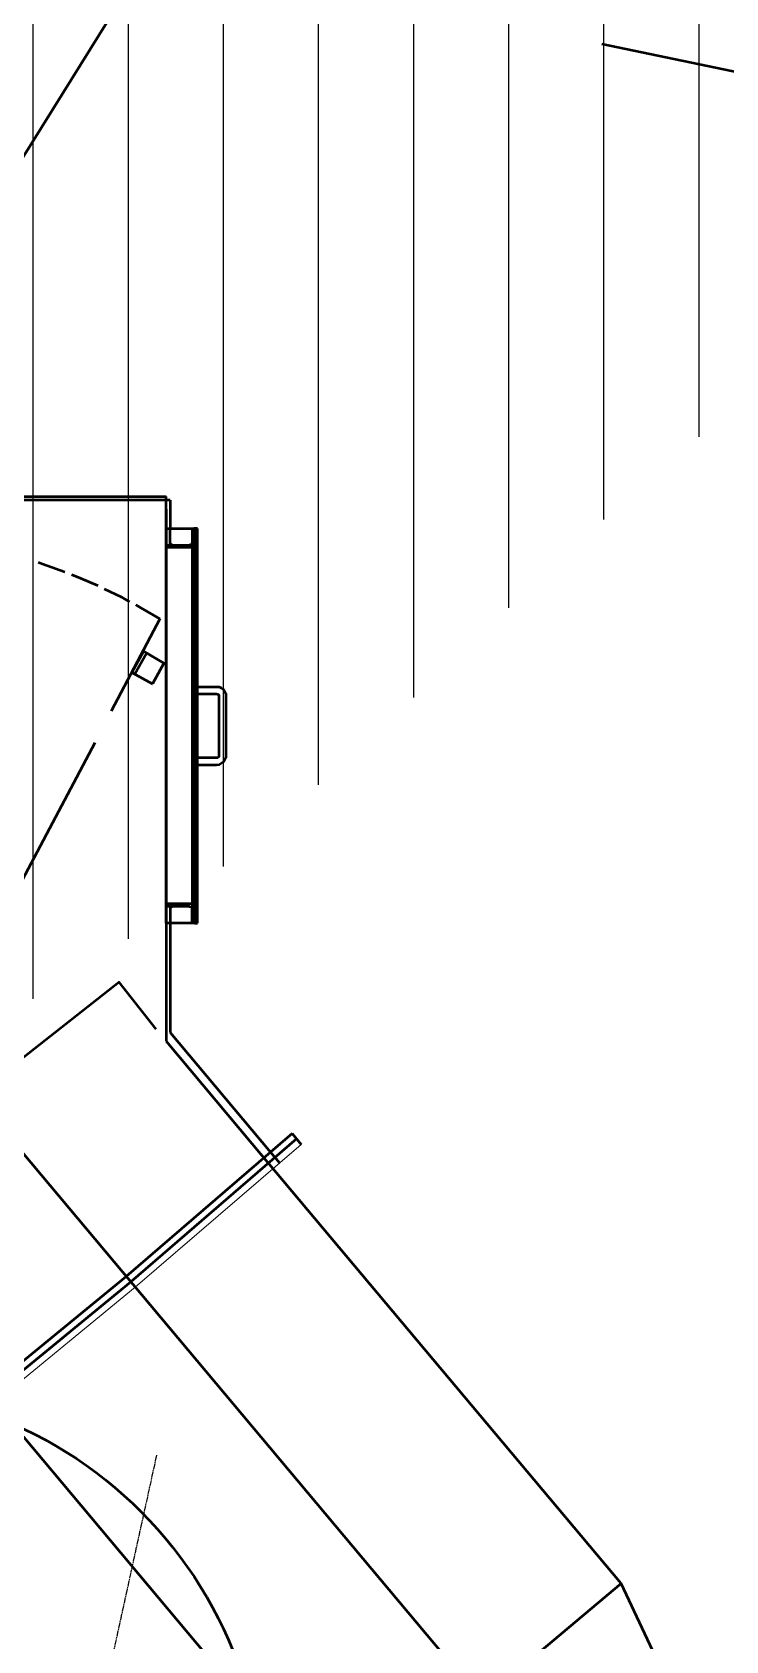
# Model space of a CAD drawing. Header units: millimetres. Extents: x -1263456 to 2767218, y -83310 to 50301.
# Drawn here: x 1103549 to 1105008, y -27711 to -24331 of the extents above; entities that cross this region are included whole.
import ezdxf

# ---------------------------------------------------------------- set-up
doc = ezdxf.new("R2010")
doc.units = ezdxf.units.MM
doc.linetypes.add('AM_ISO08W050', pattern=[18, 12, -1.5, 3, -1.5])
for name, color, linetype, lineweight in [('AM_0', 7, 'Continuous', 50), ('AM_7', 4, 'AM_ISO08W050', 25), ('AM_8', 1, 'Continuous', 25)]:
    doc.layers.add(name, color=color, linetype=linetype, lineweight=lineweight)

# ---------------------------------------------------------------- blocks, each defined once
blk = doc.blocks.new('A$Ca27e294b')
at = {"layer": 'AM_0', "linetype": 'Continuous'}
blk.add_hatch(color=3, dxfattribs=at).paths.add_polyline_path([(3026.4, 2090.6), (3031.8, 2090.6), (3026.4, 2096.5)])
at = {"layer": 'AM_0', "color": 3, "linetype": 'Continuous', "lineweight": 15}
for p, q in [((2952, 448), (3300.6, 748.2)), ((2952, 448), (3300.6, 748.2)), ((3310.3, 736.7), (2961.6, 436.6)), ((3310.3, 736.7), (2961.6, 436.6)), ((2952, 448), (2596, 156.6)), ((2952, 448), (2596, 156.6)), ((2605.6, 145.2), (2961.6, 436.6)), ((2605.6, 145.2), (2961.6, 436.6))]:
    blk.add_line(p, q, dxfattribs=at)
at = {"layer": 'AM_0', "color": 3}
blk.add_line((3245.7, 720.2), (3265.1, 697.8), dxfattribs=at)
at = {"layer": 'AM_0', "color": 3, "linetype": 'Continuous'}
for points in [[(2322.9, 2098.3), (3026.4, 2098.3)], [(3034.7, 2090.6), (3026.4, 2090.6), (3026.4, 2098.3)], [(3026.4, 2090.6), (2315.2, 2090.6)], [(3016.4, 2090.6), (2919.9, 2090.6)], [(3026.4, 1995.9), (3026.4, 2090.6)], [(3026.4, 2071.1), (3026.4, 953.5)], [(3034.7, 2090.6), (3034.7, 2030.9)], [(3026.4, 1201.9), (3026.4, 2030.9)], [(3026.4, 1995.9), (3034.7, 1995.9), (3034.7, 2030.9)], [(3026.4, 2030.9), (3086.2, 2030.9)], [(3081.5, 2030.9), (3081.5, 1201.9)], [(3081.5, 2027.9), (3082.1, 2030.3), (3084.4, 2030.9)], [(3086.2, 2030.9), (3084.4, 2030.9)], [(3092.7, 2030.9), (3086.2, 2030.9)], [(3086.2, 2030.9), (3086.2, 1998.3)], [(3086.2, 2030.9), (3086.2, 1201.9)], [(3086.2, 1990.6), (3086.2, 2030.9)], [(3092.7, 1201.9), (3092.7, 2030.9)], [(3086.2, 1990.6), (3026.4, 1990.6), (3026.4, 1993), (3027, 1994.8), (3029.4, 1995.9), (3075.6, 1995.9)], [(3038.9, 1995.9), (3034.7, 1999.5)], [(3081.5, 2027.9), (3081.5, 2001.9), (3080.3, 1998.9), (3078.5, 1996.5), (3075.6, 1995.9)], [(3086.2, 1990.6), (3086.2, 1242.1)], [(3086.2, 1982.9), (3086.2, 1923.8)], [(2757.2, 1959.8), (2759, 1959.3), (2803.4, 1943.3), (2813.4, 1939.7)], [(2827.6, 1934.4), (2846.6, 1926.7), (2882.7, 1910.7)], [(2896.3, 1904.2), (2931.8, 1887.1), (2949.5, 1877)], [(2962.5, 1870.5), (2973.2, 1864), (3013.4, 1840.9)], [(3013.4, 1840.9), (2911.1, 1646.8)], [(2978.5, 1772.9), (2954.3, 1728.5), (2997.5, 1704.2)], [(2985, 1768.1), (2960.8, 1724.9)], [(2978.5, 1772.9), (3021.7, 1748), (2997.5, 1704.2)], [(3086.2, 1758.7), (3086.2, 1698.3)], [(3092.7, 1698.3), (3132.4, 1698.3)], [(3132.4, 1698.3), (3137.7, 1698.3), (3142.4, 1695.9), (3146.6, 1693), (3149.5, 1688.8), (3151.9, 1684.1), (3151.9, 1678.8)], [(3086.2, 1683.5), (3086.2, 1623.7)], [(3092.7, 1683.5), (3132.4, 1683.5), (3134.7, 1682.9), (3137.1, 1681.1), (3137.1, 1678.8)], [(3137.1, 1678.8), (3137.1, 1553.9)], [(3151.9, 1678.8), (3151.9, 1553.9)], [(3086.2, 1608.4), (3086.2, 1549.2)], [(2876.2, 1580.6), (2525.3, 918.4)], [(3086.2, 1533.8), (3086.2, 1474)], [(3132.4, 1549.2), (3092.7, 1549.2)], [(3132.4, 1533.8), (3092.7, 1533.8)], [(3137.1, 1553.9), (3137.1, 1551), (3134.7, 1549.2), (3132.4, 1549.2)], [(3151.9, 1553.9), (3151.9, 1548.6), (3149.5, 1543.9), (3146.6, 1539.7), (3142.4, 1536.8), (3137.7, 1534.4), (3132.4, 1533.8)], [(3086.2, 1309), (3086.2, 1249.2)], [(3086.2, 1201.9), (3086.2, 1242.1), (3026.4, 1242.1)], [(3075.6, 1236.8), (3026.4, 1236.8)], [(3034.7, 1236.8), (3034.7, 1201.9)], [(3038.9, 1236.8), (3034.7, 1233.2)], [(3075.6, 1236.8), (3078.5, 1235.6), (3080.3, 1233.8), (3081.5, 1230.8)], [(3081.5, 1204.8), (3081.5, 1230.8)], [(3086.2, 1234.4), (3086.2, 1201.9)], [(3086.2, 1201.9), (3026.4, 1201.9)], [(3034.7, 1201.9), (3034.7, 971.6)], [(3084.4, 1201.9), (3082.1, 1202.4), (3081.5, 1204.8)], [(3086.2, 1201.9), (3084.4, 1201.9)], [(3086.2, 1201.9), (3092.7, 1201.9)], [(3005.6, 978.6), (2927.6, 1077.7), (2323.5, 602.6)], [(3026.4, 953.5), (3232.1, 708.5)], [(3034.7, 971.6), (3245.7, 720.2)], [(3291.2, 759.4), (2942.6, 459.3)], [(3300.6, 748.2), (2952.1, 447.9)], [(3291.2, 759.4), (3310.3, 736.7)], [(2586.6, 167.9), (2942.6, 459.3)], [(2596, 156.7), (2952.1, 447.9)], [(2596.3, 156.3), (2810.3, 331.5)]]:
    blk.add_lwpolyline(points, dxfattribs=at)
at = {"layer": 'AM_7'}
blk.add_lwpolyline([(1940.9, 1652.4), (3070.4, 306.9)], dxfattribs=at)
blk = doc.blocks.new('Bucket elevator123451')
at = {"layer": 'AM_0'}
blk.add_line((1128159.5, -23887.7), (1128709.5, -23004.7), dxfattribs=at)
blk = doc.blocks.new('Chute for future')
at = {"layer": 'AM_0', "color": 30}
blk.add_arc((1126767.2, -26764.1, 0), 884.5, 113.7305, 166.2457, dxfattribs=at)
at = {"layer": 'AM_7'}
blk.add_line((1126108.5, -26020.8), (1126459.1, -27618.3, 0), dxfattribs=at)
blk = doc.blocks.new('chute from diverter to conveyor')
at = {"layer": 'AM_0'}
for p, q in [((1100131.7, -26290.4, 0), (1100907.4, -25366.3, 0)), ((1100716.9, -26781.6, 0), (1101773.9, -25522.4, 0)), ((1099911.3, -26758.2, 0), (1100131.7, -26290.4, 0)), ((1100131.7, -26290.4, 0), (1100716.9, -26781.6, 0))]:
    blk.add_line(p, q, dxfattribs=at)
at = {"layer": 'AM_7'}
blk.add_line((1100365.4, -26606.1, 0), (1102900, -23586.8, 0), dxfattribs=at)
blk = doc.blocks.new('wew1333')
at = {"layer": 'AM_8'}
for p, q in [((351617.2, 123397.4, 0), (351617.2, 112965, -9.9)), ((351817.2, 123397.4, 0), (351817.2, 113091.1, -9.9)), ((352017.2, 123397.4, 0), (352017.2, 113243.4, -9.9)), ((352217.2, 123397.4, 0), (352217.2, 113414.8, -9.9)), ((352417.2, 123397.4, 0), (352417.2, 113598.3, -9.9)), ((352617.2, 123397.4, 0), (352617.2, 113786.8, -9.9)), ((352817.2, 123397.4, 0), (352817.2, 113972.5, -9.9)), ((353017.2, 123397.4, 0), (353017.2, 114146.4, -9.9))]:
    blk.add_line(p, q, dxfattribs=at)

msp = doc.modelspace()

# ---------------------------------------------------------------- linework, layer by layer
at = {"layer": 'AM_0'}
for p, q in [((1108603, -25156.8, -2.4), (1104747.1, -24356.2, -2.4)), ((1104553.6, -27906.1, 0.1), (1102019.1, -24886.8, 0.1)), ((1104787.3, -27590.4, 0.1), (1104011.6, -26666.3, 0.1)), ((1104202.2, -28081.6, 0.1), (1103145.2, -26822.4, 0.1))]:
    msp.add_line(p, q, dxfattribs=at)

# ---------------------------------------------------------------- block references
for name, p in [('wew1333', (751933.6, -139327.1, 0)), ('Bucket elevator123451', (-25000, -1300, 0.1)), ('A$Ca27e294b', (1100804.4, -27404.4, 0.1))]:
    msp.add_blockref(name, p, dxfattribs=at)
at = {"layer": 'AM_0', "xscale": -1}
for name, p in [('chute from diverter to conveyor', (2204919.1, -1300, 0.1)), ('Chute for future', (2229919.1, -1300, 0.1))]:
    msp.add_blockref(name, p, dxfattribs=at)

doc.saveas('drawing.dxf')
